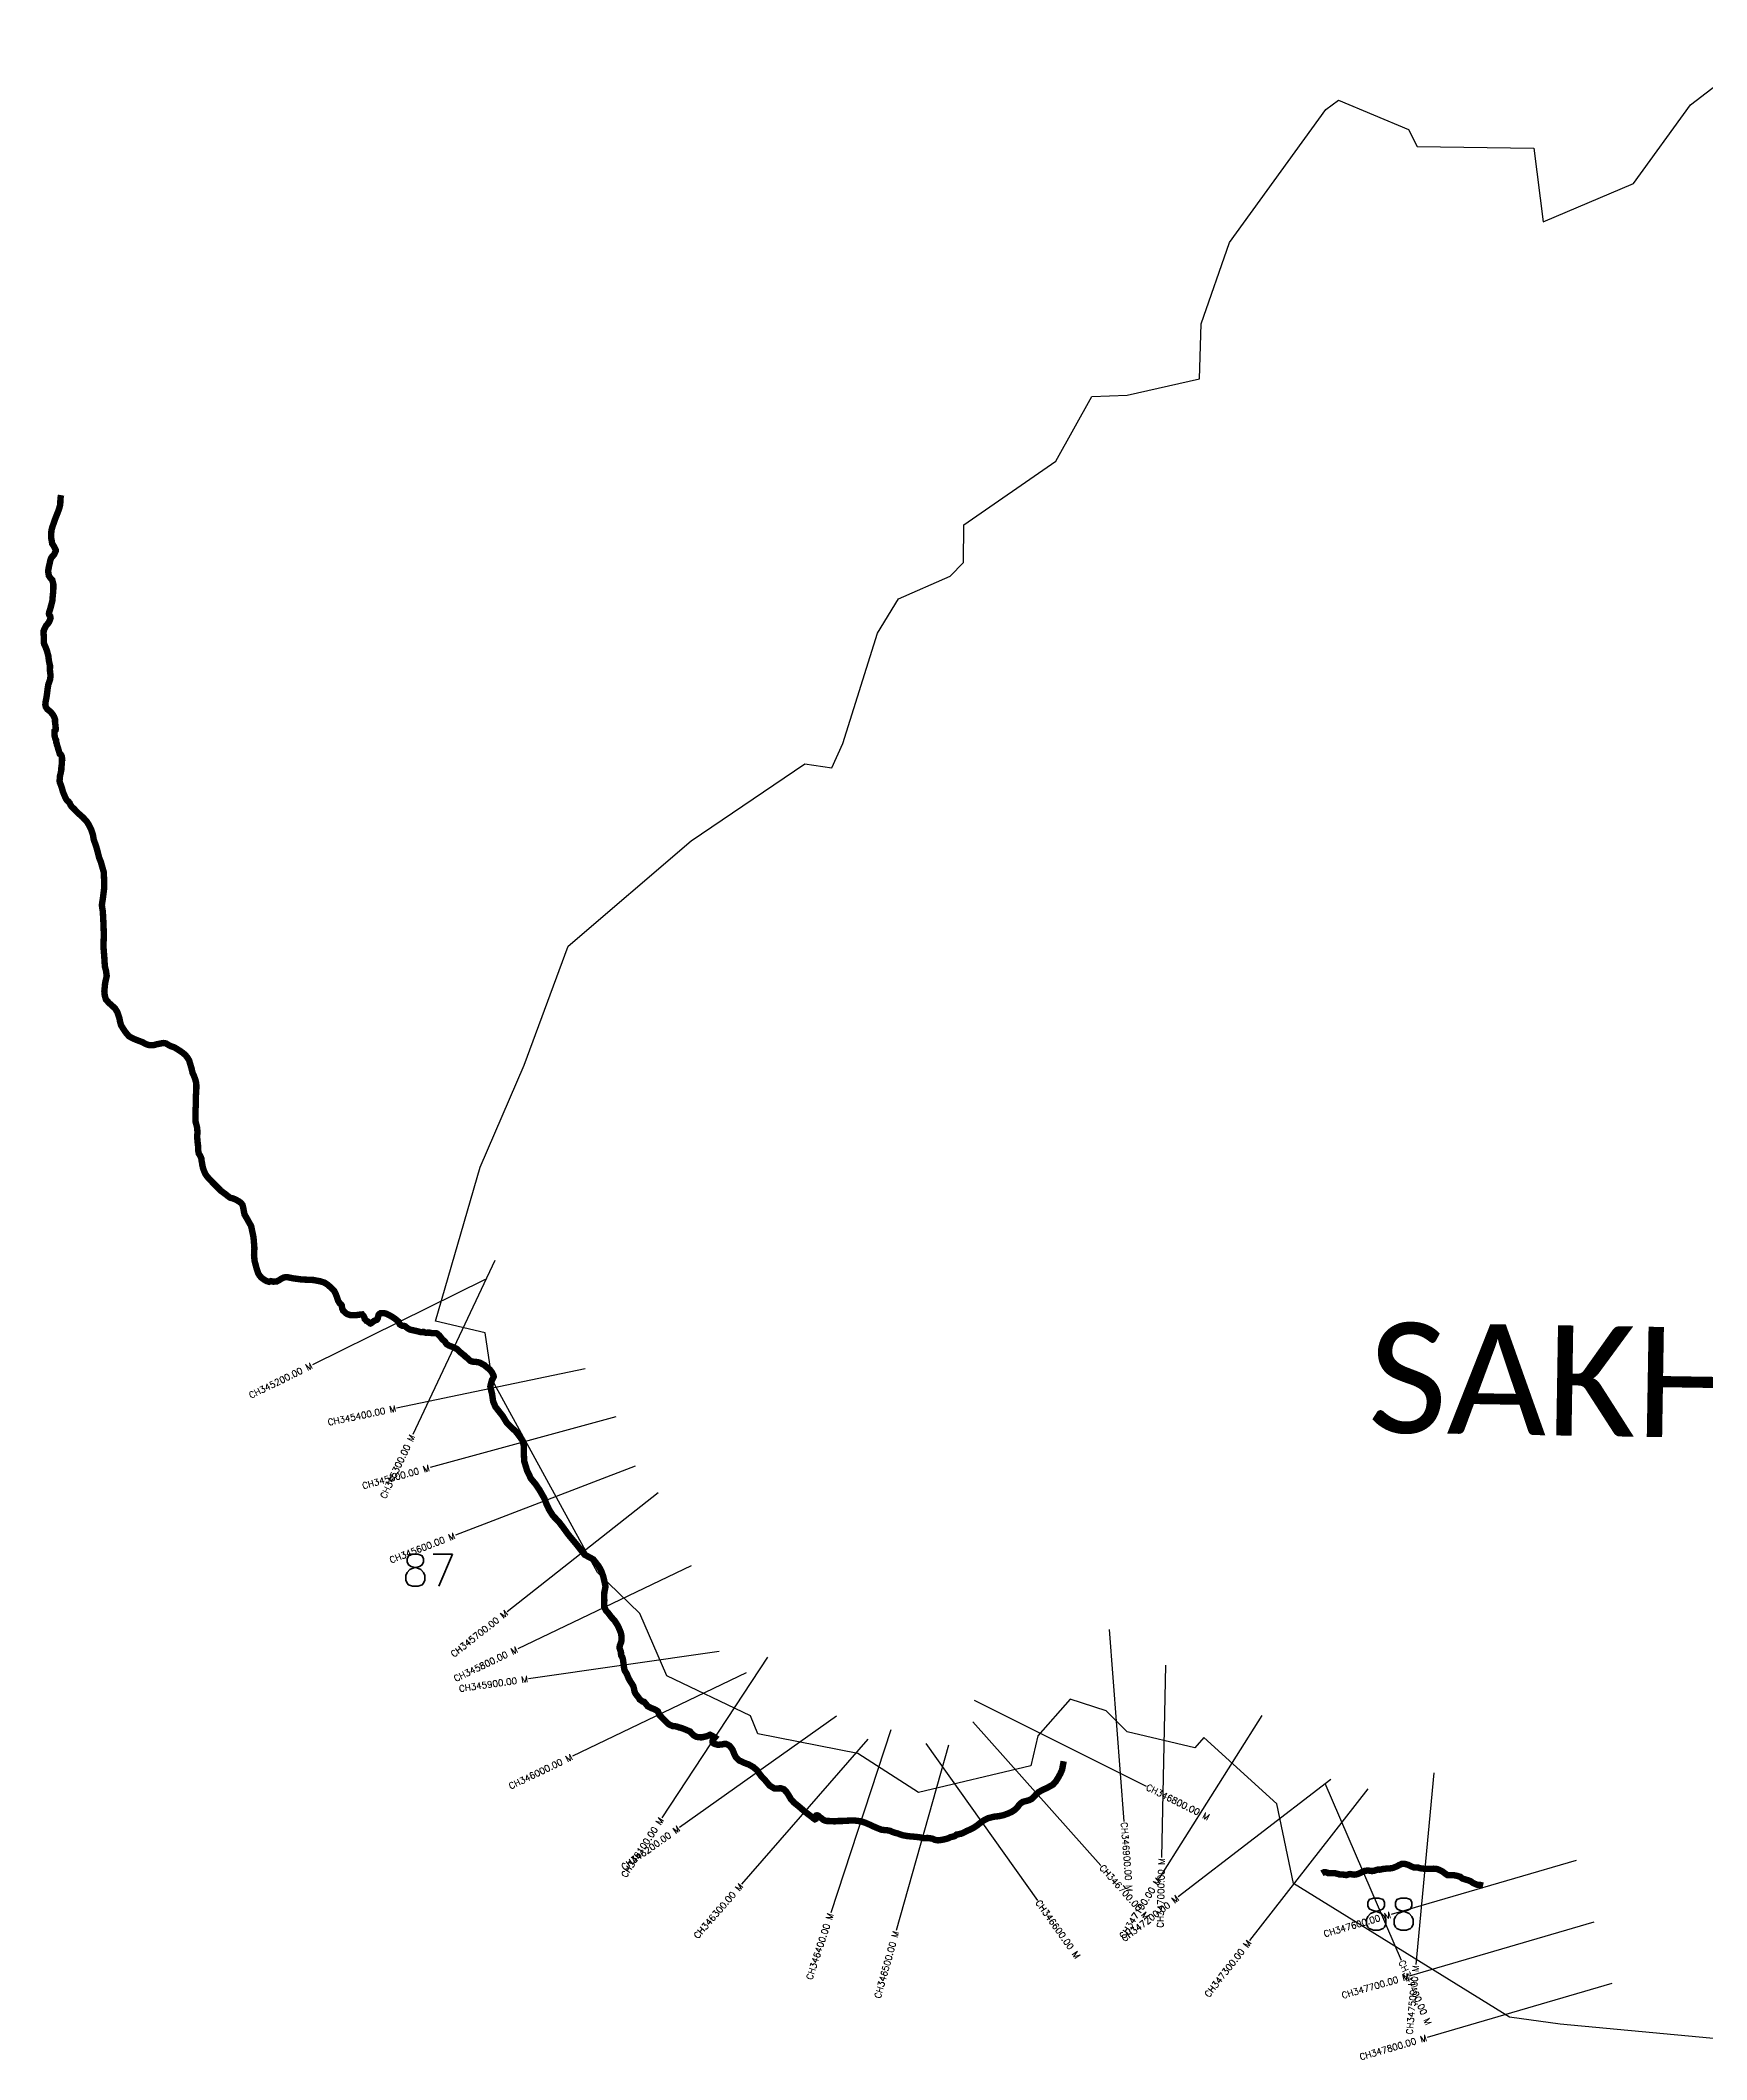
# Model space of a CAD drawing. Header units: metres. Extents: x 291266 to 296460, y 1983505 to 1986737.
# Drawn here: x 291266 to 293863, y 1983522 to 1986670 of the extents above; entities that cross this region are included whole.
import ezdxf
from ezdxf.enums import TextEntityAlignment as Align

# ---------------------------------------------------------------- set-up
doc = ezdxf.new("R2010")
doc.units = ezdxf.units.M
for name, color, linetype in [('CS', 134, 'Continuous'), ('CSMark', 6, 'Continuous'), ('UNPROTECTED', 10, 'Continuous'), ('village', 3, 'Continuous'), ('VILLAGE NAME', 250, 'Continuous')]:
    doc.layers.add(name, color=color, linetype=linetype)
doc.styles.get("Standard").update_dxf_attribs({"font": 'simplex.shx'})

msp = doc.modelspace()

# ---------------------------------------------------------------- linework, layer by layer
at = {"layer": 'CS'}
for p, q in [((291974.2, 1984767.6), (291846.2, 1984496.3)), ((291958.9, 1984737.8), (291689.9, 1984604.9)), ((292114.8, 1984598.5), (291821.1, 1984537.3)), ((292162.7, 1984523.6), (291873.3, 1984444.7)), ((292192.7, 1984447), (291912.7, 1984339.2)), ((292229, 1984405.5), (291993.3, 1984219.9)), ((292280.3, 1984291.7), (292009.8, 1984162.1)), ((292931.7, 1984192), (292954.9, 1983892.9)), ((292323.7, 1984157.8), (292026.7, 1984115.4)), ((292399.3, 1984149.3), (292234.7, 1983898.5)), ((292365.8, 1984124.6), (292095.3, 1983994.7)), ((293019.6, 1984136.5), (293013.5, 1983836.6)), ((292721.3, 1984082), (292989.6, 1983947.8)), ((292507, 1984057), (292262.1, 1983883.7)), ((292719.5, 1984048.4), (292918.9, 1983824.2)), ((293169.7, 1984058.3), (293009.7, 1983804.6)), ((292555.8, 1984021.5), (292358.9, 1983795.1)), ((292591.6, 1984035.7), (292498, 1983750.7)), ((292681.1, 1984011.7), (292599.9, 1983722.8)), ((292645.8, 1984014.3), (292819.9, 1983769.9)), ((293277.3, 1983958.5), (293039.5, 1983775.5)), ((293268.1, 1983952.4), (293386.8, 1983676.9)), ((293437.9, 1983968.5), (293409.9, 1983669.8)), ((293334.9, 1983944), (293150.7, 1983707.2)), ((293659.5, 1983832.1), (293371.5, 1983748)), ((293687.5, 1983736.1), (293399.5, 1983652)), ((293715.5, 1983640.1), (293427.6, 1983556))]:
    msp.add_line(p, q, dxfattribs=at)
at = {"layer": 'UNPROTECTED', "const_width": 10, "flags": 128}
for points in [[(291298, 1985960.8), (291297, 1985955.2), (291296.9, 1985949.3), (291296.7, 1985946), (291294.8, 1985938.8), (291288.6, 1985923), (291284.4, 1985910.9), (291283, 1985905.8), (291282.6, 1985899.5), (291282.6, 1985894.3), (291284.2, 1985885.2), (291286.5, 1985881.6), (291289.8, 1985874.9), (291289.8, 1985873.7), (291287, 1985867.8), (291282.9, 1985863.5), (291281.1, 1985858.7), (291280.3, 1985854.4), (291279.3, 1985850.2), (291277.8, 1985842.5), (291279, 1985835.2), (291281.4, 1985831.6), (291284.3, 1985828.4), (291286, 1985821.9), (291286, 1985817.8), (291285.9, 1985812.3), (291285.2, 1985804.7), (291284.7, 1985800), (291284.6, 1985796.8), (291283.5, 1985792.2), (291281.3, 1985784), (291279.4, 1985777.9), (291279.1, 1985776.1), (291279.4, 1985774.5), (291280, 1985773.2), (291281.2, 1985771.8), (291281.7, 1985769.2), (291280.8, 1985766.6), (291279.4, 1985763.2), (291277.7, 1985760.7), (291275.1, 1985757.9), (291274.5, 1985757.1), (291273.7, 1985755.5), (291272.3, 1985752.6), (291270.9, 1985749.3), (291270.8, 1985745.2), (291271, 1985741.3), (291271, 1985735.2), (291271.5, 1985728.8), (291273.6, 1985724.4), (291275.5, 1985719.6), (291276.8, 1985715.4), (291278.3, 1985709.5), (291278.9, 1985703.8), (291279.9, 1985698.3), (291280.8, 1985695), (291280.8, 1985691.4), (291280.5, 1985688.3), (291281, 1985685.3), (291281.4, 1985681.2), (291281.4, 1985677.6), (291281.1, 1985674.3), (291280, 1985670.5), (291278.3, 1985666), (291276.9, 1985657.6), (291276.4, 1985652.9), (291275.3, 1985645.3), (291273.9, 1985638.3), (291273.5, 1985634.1), (291274.3, 1985630.4), (291276.6, 1985627), (291281.3, 1985623.3), (291284.7, 1985619.3), (291287.1, 1985615.3), (291288.6, 1985611.3), (291288.6, 1985607.1), (291289, 1985604), (291289.7, 1985597.9), (291289.9, 1985596.5), (291289.6, 1985594.6), (291287.8, 1985593.1), (291287.9, 1985591.1), (291287.9, 1985586), (291289.1, 1985580.7), (291290.4, 1985578.6), (291290.6, 1985575.1), (291291.1, 1985574.2), (291291.6, 1985571.6), (291292.8, 1985568.2), (291293.8, 1985564.4), (291296, 1985557.3), (291297.4, 1985556.5), (291298.3, 1985555.5), (291299.3, 1985552.9), (291299.8, 1985548.7), (291299.4, 1985548.3), (291299.4, 1985543.2), (291298.5, 1985536.1), (291298.5, 1985532.8), (291297.5, 1985528), (291297.3, 1985526.8), (291296.4, 1985523.2), (291296, 1985518.2), (291295.7, 1985515.3), (291296.1, 1985513), (291296.6, 1985511.6), (291297, 1985510.5), (291297.7, 1985508.9), (291299.4, 1985503.9), (291300.9, 1985498.5), (291302.9, 1985493.4), (291303.8, 1985491.4), (291305.1, 1985488.5), (291305.9, 1985486.8), (291307.1, 1985485.1), (291309.5, 1985483.1), (291311.6, 1985480.5), (291312.7, 1985477.7), (291314.6, 1985475.1), (291317.6, 1985472.3), (291325.1, 1985464.6), (291332.3, 1985458.2), (291337.9, 1985452.2), (291341.6, 1985446.4), (291345.1, 1985439.2), (291347.7, 1985431.4), (291348.9, 1985424), (291353.3, 1985411.4), (291357.5, 1985395.2), (291360.1, 1985388.8), (291362.2, 1985381.4), (291364.6, 1985372.9), (291365.2, 1985358.7), (291365.2, 1985347.7), (291363.5, 1985334.1), (291361.6, 1985321.5), (291362.2, 1985317.1), (291363.1, 1985311.9), (291364.1, 1985293.5), (291364.7, 1985275.4), (291364.1, 1985256.7), (291365.4, 1985240.8), (291366.3, 1985225.9), (291368.2, 1985218.8), (291369.2, 1985211), (291367.9, 1985205.4), (291366.7, 1985200), (291366, 1985192.7), (291365.5, 1985187.3), (291365.5, 1985187.3), (291366.1, 1985180.9), (291367.9, 1985174.5), (291372.9, 1985168.9), (291377.6, 1985164.8), (291382.2, 1985160.5), (291385.8, 1985154.8), (291387.3, 1985150.4), (291389.1, 1985145.1), (291389.6, 1985141.4), (291391.5, 1985134.3), (291394.1, 1985130.2), (291395.9, 1985127.3), (291398.8, 1985123.1), (291403.9, 1985117.1), (291409.7, 1985113.9), (291414.9, 1985111.7), (291419.1, 1985110.1), (291424.7, 1985108), (291430, 1985105.1), (291434, 1985103.6), (291438.1, 1985103.1), (291442.2, 1985103.2), (291446.9, 1985104.6), (291453.5, 1985105.9), (291458, 1985106.6), (291461.7, 1985105.9), (291465.2, 1985103.8), (291469.3, 1985101.5), (291474.1, 1985100.1), (291479.7, 1985096.7), (291484.4, 1985093.7), (291488.4, 1985090.8), (291491.7, 1985087.9), (291494.6, 1985084.5), (291497.6, 1985079.6), (291499.1, 1985074.7), (291501.2, 1985067.8), (291503, 1985060.1), (291505.3, 1985055.1), (291507.4, 1985049.2), (291508.8, 1985043.7), (291508.9, 1985035.7), (291508.2, 1985023.7), (291508.3, 1985017), (291508.2, 1985009.6), (291507.5, 1985002.5), (291507.7, 1984996.5), (291507.5, 1984989.5), (291507.7, 1984983.9), (291509.5, 1984977.2), (291510.2, 1984974), (291510.7, 1984966.9), (291510.1, 1984960.9), (291510.8, 1984952.5), (291511.7, 1984945.4), (291511.6, 1984940), (291512.7, 1984934.3), (291515, 1984930.6), (291516.7, 1984926.6), (291516.9, 1984923.9), (291517.6, 1984920.4), (291518.2, 1984916.6), (291519.3, 1984911.5), (291521.2, 1984906.5), (291522.9, 1984902.5), (291525.4, 1984898.8), (291529.9, 1984893.7), (291535, 1984888.5), (291542.4, 1984881.1), (291547.3, 1984876.1), (291554.3, 1984871), (291559.9, 1984866.5), (291562.5, 1984865.1), (291565.6, 1984864.5), (291570.4, 1984862.4), (291575.8, 1984859.4), (291578.9, 1984856.8), (291580.9, 1984854.1), (291582.2, 1984848.7), (291583, 1984844), (291584, 1984839.3), (291588.7, 1984831.2), (291594.3, 1984821.2), (291598, 1984803.9), (291599.4, 1984786.9), (291598.8, 1984776), (291599.7, 1984766.9), (291603, 1984754.5), (291604.5, 1984750.2), (291605.2, 1984747.8), (291606.9, 1984744.9), (291610, 1984741), (291614.8, 1984737.5), (291618.5, 1984735.4), (291622.3, 1984734.3), (291625.2, 1984735.4), (291629, 1984734.5), (291634.3, 1984734.9), (291639, 1984737.5), (291642.2, 1984739.6), (291645.1, 1984740.9), (291648.2, 1984741.6), (291651.4, 1984741.4), (291659.3, 1984739.8), (291673.3, 1984737.9), (291682.8, 1984737.5), (291691.7, 1984737.1), (291701.9, 1984735.1), (291708.4, 1984733.1), (291713, 1984730.2), (291717.8, 1984726.1), (291724, 1984719.9), (291726.3, 1984715.2), (291728.6, 1984708.8), (291729.9, 1984704.9), (291732.4, 1984700.6), (291734.1, 1984699.5), (291735.7, 1984697.3), (291735.9, 1984695), (291736.3, 1984692.4), (291737.7, 1984689.4), (291739.8, 1984687.4), (291742.2, 1984685.2), (291743.7, 1984684.2), (291748, 1984682.6), (291752.5, 1984682.2), (291757.9, 1984682.3), (291765.4, 1984683.4), (291767.4, 1984683.5), (291769.5, 1984681.2), (291770.8, 1984678.7), (291771.3, 1984676.4), (291774, 1984673.4), (291776.2, 1984672.5), (291777.8, 1984671.1), (291779.4, 1984669.6), (291780.4, 1984669.3), (291781.4, 1984669.8), (291782.6, 1984670.7), (291784.1, 1984672), (291785.5, 1984672.8), (291786.2, 1984673.5), (291788.7, 1984674.5), (291790, 1984675), (291790.9, 1984675.8), (291791.8, 1984677.7), (291792, 1984679.2), (291792.7, 1984681.5), (291793.1, 1984683.1), (291794.5, 1984684.4), (291796.5, 1984685.6), (291801, 1984685.6), (291804.9, 1984684.5), (291810.4, 1984681.9), (291814.8, 1984679.3), (291819, 1984676.4), (291824, 1984672.2), (291825.3, 1984669.4), (291825.9, 1984668.1), (291827.3, 1984667), (291830, 1984665.7), (291832.1, 1984665.7), (291834.5, 1984665), (291836.2, 1984663.4), (291838.9, 1984661.5), (291840.8, 1984660.3), (291842.9, 1984659.6), (291845.7, 1984659), (291849.1, 1984658.2), (291854.2, 1984657.1), (291857.5, 1984656.1), (291859.3, 1984655.7), (291861.3, 1984656), (291863.4, 1984656.1), (291865.3, 1984655.1), (291867.3, 1984654.8), (291869.2, 1984655.1), (291873, 1984655), (291876.2, 1984654.2), (291879.8, 1984654.2), (291882.7, 1984654.2), (291884.1, 1984653.7), (291885.5, 1984652.4), (291887.6, 1984650.7), (291890.6, 1984647), (291892.5, 1984644.4), (291895.9, 1984641.7), (291896.9, 1984640.6), (291897.5, 1984639.1), (291899, 1984637.2), (291901, 1984636), (291902.9, 1984634.8), (291907.1, 1984633.2), (291909.4, 1984632.4), (291913.1, 1984630.6), (291916.1, 1984628.8), (291918.4, 1984626.3), (291922.1, 1984623), (291926.1, 1984619.9), (291928.8, 1984617.3), (291931, 1984615.6), (291933.4, 1984613.5), (291936.1, 1984611), (291938.6, 1984609.9), (291941.3, 1984609.7), (291943.7, 1984609.5), (291947.9, 1984609), (291950.3, 1984608.4), (291957.7, 1984604.6), (291960.3, 1984602.2), (291966.3, 1984597.5), (291969.8, 1984593), (291972, 1984588.6), (291972.5, 1984586.3), (291971.3, 1984583.9), (291969.8, 1984581.4), (291968.8, 1984577.9), (291967.6, 1984573.4), (291967.2, 1984571.2), (291968.3, 1984565.8), (291969.9, 1984559.3), (291971.5, 1984548), (291975, 1984539.6), (291980, 1984533.2), (291986.2, 1984525.4), (291992.3, 1984515.3), (291997.9, 1984509.3), (292006.9, 1984500.9), (292013.8, 1984491.9), (292017.2, 1984487.1), (292019.3, 1984479.2), (292019.3, 1984467.1), (292020.1, 1984454.1), (292022, 1984448), (292024.4, 1984440.2), (292030.3, 1984427.7), (292037.4, 1984419.2), (292043.9, 1984409.7), (292047.5, 1984403.4), (292051.5, 1984396.3), (292054.6, 1984388), (292058.8, 1984379.1), (292064.8, 1984369.6), (292073.7, 1984360.4), (292080.4, 1984351.7), (292088.9, 1984340), (292100.6, 1984326), (292114.1, 1984308.9), (292127.7, 1984301.5), (292136.1, 1984290.8), (292140.2, 1984283.4), (292143.2, 1984274.8), (292145.1, 1984266.7), (292146.7, 1984259), (292144.9, 1984250.4), (292144.5, 1984242.2), (292144.9, 1984237.9), (292144.5, 1984231.5), (292144.8, 1984227.4), (292147.6, 1984221.7), (292151.5, 1984217.3), (292155.8, 1984211.5), (292160.7, 1984206.3), (292165.3, 1984199.1), (292168.7, 1984192), (292170.6, 1984187), (292171.3, 1984183.9), (292171.8, 1984177.9), (292171.2, 1984172.6), (292170.2, 1984170.4), (292169.6, 1984168.7), (292168.9, 1984166.8), (292168.6, 1984164.8), (292168.8, 1984162.4), (292169.7, 1984160), (292170.6, 1984158), (292170.9, 1984156.3), (292170.8, 1984154.1), (292171.1, 1984151.7), (292172.6, 1984149.6), (292173.6, 1984146.6), (292174.2, 1984143.6), (292174.5, 1984141.2), (292175.2, 1984136.3), (292175.7, 1984131.6), (292176.7, 1984128.1), (292179.8, 1984123.2), (292182.7, 1984116), (292185.6, 1984110.9), (292188.2, 1984107.1), (292190.2, 1984103.5), (292191.3, 1984099), (292192, 1984095.4), (292193.3, 1984092.4), (292196, 1984088.9), (292197.5, 1984087), (292198.7, 1984085.4), (292199.8, 1984083.2), (292202, 1984081.9), (292204.3, 1984080), (292206.7, 1984079.5), (292208.4, 1984077.7), (292212.4, 1984072.7), (292218.7, 1984069.5), (292222.9, 1984067.9), (292226, 1984066.2), (292228.3, 1984064.6), (292229.4, 1984061.9), (292230.8, 1984059), (292234.7, 1984055), (292237.8, 1984051.6), (292243.4, 1984046), (292246.1, 1984044), (292251.3, 1984041.7), (292257.3, 1984041.1), (292261.2, 1984039.6), (292265.2, 1984038.6), (292270, 1984036.8), (292274.7, 1984034.8), (292278.6, 1984033.2), (292280.3, 1984031), (292282.7, 1984028.6), (292284.9, 1984026.8), (292288.4, 1984024.9), (292292.4, 1984024.2), (292296.6, 1984024.1), (292300.6, 1984024.9), (292304.9, 1984026), (292309.7, 1984028.1), (292313.2, 1984026.4), (292317.1, 1984023.8), (292316, 1984022.5), (292314.4, 1984021), (292313.9, 1984019.8), (292313.7, 1984018.8), (292313.6, 1984017.5), (292313.7, 1984016.3), (292314.3, 1984015.3), (292316, 1984014.2), (292319.1, 1984013.2), (292321.7, 1984012.5), (292324.4, 1984012.7), (292327.8, 1984012.9), (292331.1, 1984013.7), (292334.5, 1984013.9), (292337.3, 1984012.6), (292340.3, 1984010.7), (292342.8, 1984007.6), (292344.9, 1984004.4), (292346.5, 1984000.3), (292348.1, 1983996.5), (292350.1, 1983992.9), (292354.8, 1983988.2), (292362.7, 1983984.4), (292370.1, 1983981.7), (292377.1, 1983977.7), (292382.8, 1983972.8), (292388.9, 1983964.3), (292395.6, 1983957.1), (292402.6, 1983948.8), (292409.9, 1983944.4), (292414.9, 1983944.3), (292419.7, 1983944.8), (292424.7, 1983943.1), (292428.8, 1983938.9), (292432.4, 1983933.5), (292435.5, 1983928), (292440.5, 1983922.4), (292448.1, 1983916.3), (292457.6, 1983908.1), (292467.9, 1983900.3), (292470.1, 1983898.4), (292471.6, 1983897.2), (292473.1, 1983896.3), (292474.3, 1983896.9), (292474.8, 1983898.3), (292474.1, 1983899.8), (292474.1, 1983900.9), (292474.5, 1983901.8), (292475.1, 1983902.4), (292476.2, 1983902.5), (292477.4, 1983902.4), (292478.4, 1983901.8), (292481.3, 1983899.1), (292483.1, 1983898.1), (292484.4, 1983897.1), (292485.6, 1983896), (292486.9, 1983895.1), (292488.4, 1983894.5), (292490.4, 1983893.8), (292492.2, 1983893.6), (292494.6, 1983893.7), (292498.2, 1983893.4), (292504.1, 1983893.1), (292510.1, 1983893.7), (292516.4, 1983893.7), (292524.7, 1983894.2), (292534.3, 1983894.5), (292539.4, 1983893.9), (292544.5, 1983893.2), (292549, 1983891.8), (292552.1, 1983890.8), (292555.3, 1983889.3), (292559.4, 1983887.6), (292562.7, 1983885.9), (292567.4, 1983883.9), (292572.1, 1983881.9), (292576.9, 1983880.1), (292580.7, 1983879.6), (292586.3, 1983879.1), (292590.7, 1983878.2), (292594.4, 1983876.4), (292598.6, 1983875.1), (292602.1, 1983874.3), (292605.3, 1983873), (292610.6, 1983871.3), (292617.1, 1983870.2), (292622.6, 1983869.6), (292627.8, 1983869.2), (292632.7, 1983868.7), (292637.5, 1983868.1), (292641.4, 1983867), (292644.2, 1983866.9), (292648.4, 1983867.2), (292652.2, 1983866.8), (292656.8, 1983865.9), (292660, 1983864.3), (292665.1, 1983863.5), (292671.2, 1983864.3), (292678.2, 1983865.8), (292682, 1983867.1), (292684.5, 1983868.5), (292687.4, 1983869.1), (292690.1, 1983869.8), (292691.8, 1983870.6), (292692.7, 1983871.6), (292694.2, 1983872.6), (292696.4, 1983872.9), (292698.9, 1983873.5), (292700.9, 1983873.8), (292702.8, 1983874.6), (292705.6, 1983875.9), (292709.7, 1983878.1), (292714.8, 1983880.2), (292719.3, 1983882.4), (292725.2, 1983886.2), (292730.1, 1983890.1), (292735.9, 1983894.3), (292742.8, 1983898), (292752.6, 1983900.4), (292759.9, 1983901.2), (292766.8, 1983902.7), (292773.4, 1983905), (292779.9, 1983907.9), (292784.7, 1983911.1), (292789.2, 1983915.5), (292791.3, 1983918.7), (292793.8, 1983921.2), (292797.4, 1983923.6), (292803.3, 1983925.1), (292807.5, 1983926.3), (292811, 1983928), (292814.2, 1983931.3), (292817.9, 1983935.1), (292821.8, 1983938.6), (292827.3, 1983941.8), (292833.5, 1983944.6), (292839.1, 1983947.5), (292844.1, 1983950.3), (292848.8, 1983955.6), (292853, 1983962.4), (292855.9, 1983967.8), (292858.4, 1983973.6), (292859.9, 1983981.5), (292860.9, 1983986.8)], [(293263.5, 1983812.1), (293264.5, 1983812.7), (293266.6, 1983813.7), (293267.9, 1983813.9), (293270.3, 1983813.6), (293272.6, 1983812.6), (293275.1, 1983812.5), (293277.9, 1983812.5), (293281.1, 1983812.5), (293284, 1983812.2), (293287, 1983811.5), (293289.4, 1983810.9), (293291.3, 1983810.1), (293293.2, 1983810.1), (293295.8, 1983810.1), (293298.3, 1983809.9), (293300.9, 1983809.4), (293302.3, 1983809.5), (293304, 1983810.2), (293305.6, 1983810.7), (293307.1, 1983811), (293309.6, 1983810.6), (293311.6, 1983810.2), (293313.7, 1983810), (293316.1, 1983810.2), (293319.4, 1983811), (293322.1, 1983812.2), (293324.9, 1983813.5), (293327.5, 1983814.7), (293330.3, 1983815.9), (293333.3, 1983816.3), (293336.8, 1983816.3), (293340.9, 1983815.7), (293343.9, 1983815.8), (293347.1, 1983816.9), (293350.6, 1983817.9), (293353.9, 1983817.8), (293358.4, 1983818.8), (293363.7, 1983819.4), (293369.5, 1983819.7), (293374.4, 1983820.6), (293379.8, 1983822.8), (293384.1, 1983825.1), (293388, 1983826.8), (293392.6, 1983826.8), (293397.5, 1983825.4), (293402.1, 1983823.1), (293406.7, 1983821.3), (293412.4, 1983821.3), (293415.3, 1983820.3), (293418.9, 1983819.6), (293424.3, 1983819.1), (293432.1, 1983819.2), (293437.9, 1983819.3), (293442.8, 1983818.8), (293447.6, 1983816.9), (293451.7, 1983814.7), (293454.2, 1983812.7), (293459.1, 1983809.3), (293464, 1983809.1), (293469.5, 1983809.1), (293474.3, 1983808.1), (293479.1, 1983806.7), (293482.5, 1983803.9), (293487.5, 1983802.4), (293492.4, 1983800.9), (293495.4, 1983799.6), (293498.6, 1983797.3), (293501.8, 1983795.8), (293505.3, 1983794.3), (293509.2, 1983794.2), (293514.6, 1983792.9)]]:
    msp.add_lwpolyline(points, dxfattribs=at)
at = {"layer": 'village', "color": 6}
msp.add_polyline3d([(294195.8, 1983524.4, 0), (293634.7, 1983576.8, 0), (293556, 1983587.6, 0), (293219.2, 1983796.1, 0), (293193.4, 1983920.3, 0), (293079.4, 1984023.9, 0), (293065.3, 1984007.9, 0), (292959.6, 1984032.7, 0), (292927.2, 1984065.5, 0), (292870.8, 1984083.7, 0), (292820.4, 1984026.5, 0), (292809.5, 1983979.5, 0), (292634.5, 1983938.1, 0), (292539.8, 1983998.7, 0), (292383.9, 1984029.4, 0), (292372.7, 1984057.6, 0), (292242.5, 1984120, 0), (292200, 1984217.1, 0), (292134.1, 1984281.3, 0), (291970.1, 1984581.4, 0), (291959.1, 1984654.7, 0), (291881.8, 1984673, 0), (291951.4, 1984913.2, 0), (292020.1, 1985072.3, 0), (292088.6, 1985257.6, 0), (292280.4, 1985421.6, 0), (292457.2, 1985542, 0), (292499.4, 1985535.5, 0), (292516.4, 1985573.5, 0), (292570.9, 1985745.4, 0), (292603.4, 1985799.1, 0), (292683.7, 1985834.4, 0), (292704.5, 1985856, 0), (292705.2, 1985914.3, 0), (292848.9, 1986013.7, 0), (292904.7, 1986114.7, 0), (292960.1, 1986116.4, 0), (293072.8, 1986142.2, 0), (293075.3, 1986227.8, 0), (293119.3, 1986354.8, 0), (293269.7, 1986562.1, 0), (293289.1, 1986576.8, 0), (293398.4, 1986531, 0), (293411.7, 1986504.4, 0), (293593.7, 1986501.5, 0), (293608.5, 1986387, 0), (293748.9, 1986446.4, 0), (293838.1, 1986569.1, 0), (293968.7, 1986669.8, 0)], dxfattribs=at)

# ---------------------------------------------------------------- texts
at = {"char_height": 50, "attachment_point": 1}
for s, insert in [('87', (291828.8, 1984309.7)), ('88', (293326.5, 1983773.5))]:
    msp.add_mtext_dynamic_manual_height_columns(s, width=70.183, gutter_width=1, heights=[0], dxfattribs=dict(at, insert=insert))
at = {"layer": 'CSMark'}
for s, rotation, p in [('CH345200.00 M', 26.2879, (291689, 1984604.5)), ('CH345400.00 M', 11.7697, (291820.1, 1984537.1)), ('CH345300.00 M', 64.7601, (291845.8, 1984495.4)), ('CH345500.00 M', 15.2638, (291872.3, 1984444.4)), ('CH345600.00 M', 21.0491, (291911.8, 1984338.9)), ('CH345700.00 M', 38.217, (291992.5, 1984219.3)), ('CH345800.00 M', 25.5827, (292008.9, 1984161.7)), ('CH345900.00 M', 8.1349, (292025.7, 1984115.2)), ('CH346000.00 M', 25.6545, (292094.4, 1983994.2)), ('CH346100.00 M', 56.7279, (292234.1, 1983897.7)), ('CH346200.00 M', 35.2912, (292261.3, 1983883.1)), ('CH347000.00 M', 88.83, (293013.5, 1983835.6)), ('CH346300.00 M', 48.9798, (292358.2, 1983794.4)), ('CH347100.00 M', 57.7634, (293009.2, 1983803.7)), ('CH347200.00 M', 37.5819, (293038.7, 1983774.9)), ('CH346400.00 M', 71.811, (292497.7, 1983749.7)), ('CH347600.00 M', 16.2813, (293370.5, 1983747.7)), ('CH346500.00 M', 74.3004, (292599.7, 1983721.9)), ('CH347300.00 M', 52.1417, (293150.1, 1983706.4)), ('CH347500.00 M', 84.6393, (293409.8, 1983668.8)), ('CH347700.00 M', 16.2813, (293398.6, 1983651.7)), ('CH347800.00 M', 16.2813, (293426.6, 1983555.8))]:
    msp.add_text(s, height=10, rotation=rotation, dxfattribs=at).set_placement(p, align=Align.MIDDLE_RIGHT)
for s, rotation, p in [('CH346800.00 M', 333.4211, (292990.5, 1983947.3)), ('CH346900.00 M', 274.4447, (292955, 1983891.9)), ('CH346700.00 M', 311.6543, (292919.6, 1983823.5)), ('CH346600.00 M', 305.4637, (292820.4, 1983769.1)), ('CH347400.00 M', 293.307, (293387.2, 1983676))]:
    msp.add_text(s, height=10, rotation=rotation, dxfattribs=at).set_placement(p, align=Align.MIDDLE_LEFT)
at = {"layer": 'VILLAGE NAME', "insert": (293337.4, 1984671.3), "char_height": 171.752, "attachment_point": 1, "rotation": 359.0691}
msp.add_mtext_dynamic_manual_height_columns('{\\fCalibri|b0|i0|c0|p34;SAKHARI}', width=1273.44, gutter_width=858.8, heights=[0], dxfattribs=at)

doc.saveas('drawing.dxf')
